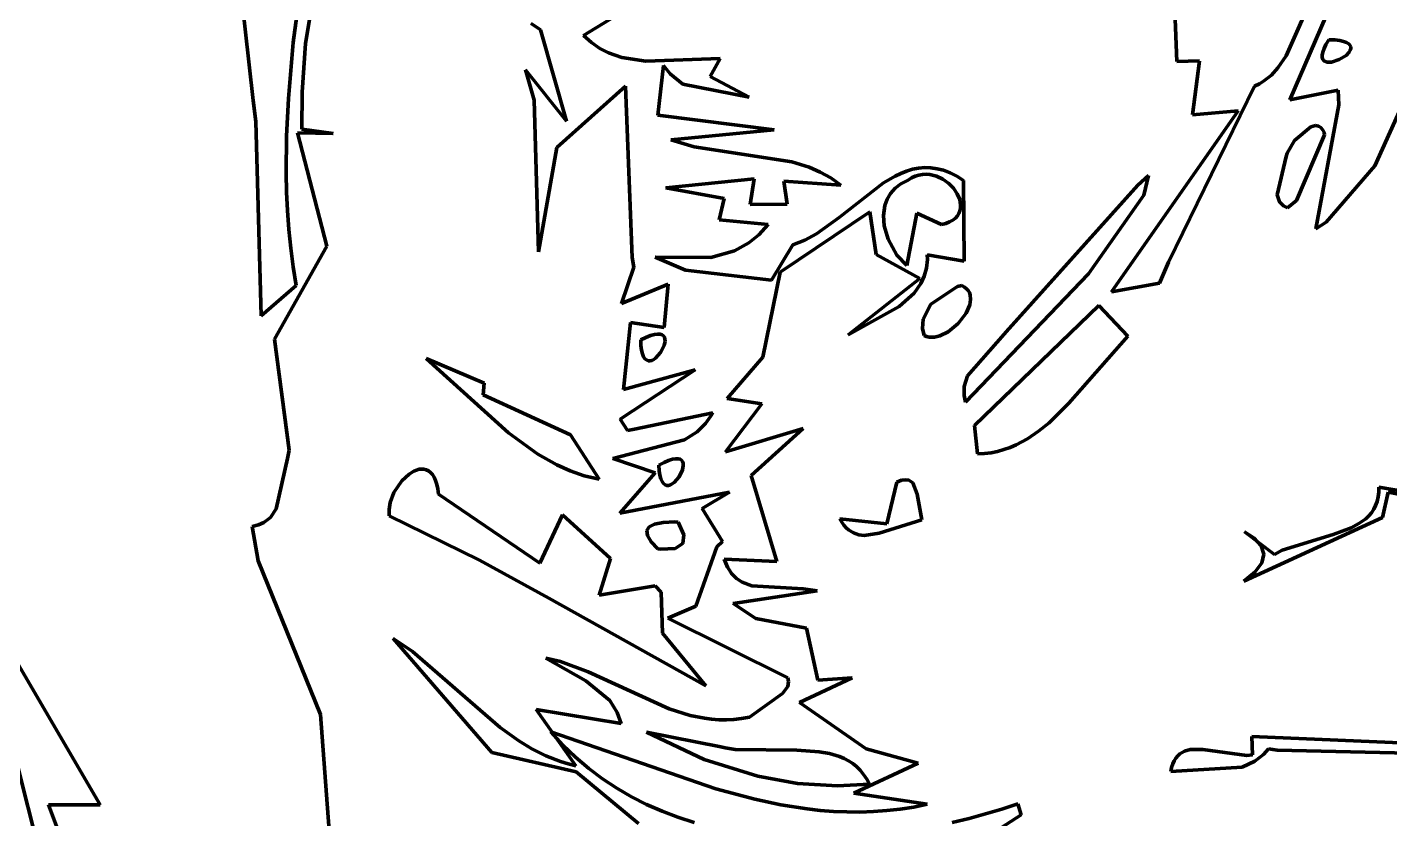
# Model space of a CAD drawing. Header units: millimetres. Extents: x 0 to 11, y 0 to 14.1.
# Drawn here: x 0.592 to 1.66, y 6.857 to 7.477 of the extents above; entities that cross this region are included whole.
import ezdxf

# ---------------------------------------------------------------- set-up
doc = ezdxf.new("R2010")
doc.units = ezdxf.units.MM
doc.layers.add('color#010101ff', color=7, linetype='CONTINUOUS', lineweight=100)
doc.layers.add('color#fefefeff', color=7, linetype='CONTINUOUS', lineweight=100)

msp = doc.modelspace()

# ---------------------------------------------------------------- linework, layer by layer
at = {"layer": 'color#010101ff'}
for p, q in [((0.8099, 7.4644), (0.8447, 7.6721)), ((0.8254, 7.6548), (0.8004, 7.4651)), ((0.7689, 7.4198), (0.7486, 7.604)), ((1.6271, 7.5248), (1.582, 7.4202)), ((1.4905, 7.5207), (1.4933, 7.4503)), ((1.5791, 7.4547), (1.6018, 7.5061)), ((1.0281, 7.4707), (1.0636, 7.4924)), ((0.9869, 7.4801), (0.9943, 7.4752)), ((1.6486, 7.3686), (1.6989, 7.4804)), ((0.9943, 7.4752), (1.0147, 7.4035)), ((1.0342, 7.4651), (1.0281, 7.4707)), ((0.8004, 7.4651), (0.7966, 7.4212)), ((0.8073, 7.4262), (0.8099, 7.4644)), ((1.0407, 7.4606), (1.0342, 7.4651)), ((1.0475, 7.4571), (1.0407, 7.4606)), ((1.6077, 7.4576), (1.6087, 7.4604)), ((1.6087, 7.4604), (1.6102, 7.4636)), ((1.6102, 7.4636), (1.6125, 7.4674)), ((1.6125, 7.4674), (1.6171, 7.4672)), ((1.6171, 7.4672), (1.621, 7.4667)), ((1.621, 7.4667), (1.624, 7.466)), ((1.624, 7.466), (1.6264, 7.4651)), ((1.6285, 7.4577), (1.626, 7.4551)), ((1.6264, 7.4651), (1.6281, 7.4641)), ((1.6281, 7.4641), (1.6292, 7.4629)), ((1.6293, 7.4591), (1.6285, 7.4577)), ((1.6292, 7.4629), (1.6297, 7.4617)), ((1.6297, 7.4604), (1.6293, 7.4591)), ((1.6297, 7.4617), (1.6297, 7.4604)), ((1.0581, 7.4534), (1.0475, 7.4571)), ((1.0768, 7.4506), (1.0581, 7.4534)), ((1.1351, 7.4528), (1.0768, 7.4506)), ((1.0862, 7.4082), (1.0908, 7.4472)), ((1.0908, 7.4472), (1.096, 7.4406)), ((1.1274, 7.4386), (1.1351, 7.4528)), ((1.4933, 7.4503), (1.511, 7.4509)), ((1.511, 7.4509), (1.5057, 7.4084)), ((1.5726, 7.4453), (1.5791, 7.4547)), ((1.6072, 7.4553), (1.6077, 7.4576)), ((1.6073, 7.4534), (1.6072, 7.4553)), ((1.6078, 7.452), (1.6073, 7.4534)), ((1.6086, 7.4509), (1.6078, 7.452)), ((1.6098, 7.4502), (1.6086, 7.4509)), ((1.6112, 7.4498), (1.6098, 7.4502)), ((1.6129, 7.4497), (1.6112, 7.4498)), ((1.6147, 7.4499), (1.6129, 7.4497)), ((1.6206, 7.4518), (1.6147, 7.4499)), ((1.626, 7.4551), (1.6206, 7.4518)), ((1.0147, 7.4035), (0.9826, 7.4439)), ((0.9826, 7.4439), (0.9894, 7.4199)), ((1.096, 7.4406), (1.106, 7.4326)), ((1.1579, 7.4223), (1.1274, 7.4386)), ((1.5613, 7.4349), (1.5674, 7.4397)), ((1.5674, 7.4397), (1.5726, 7.4453)), ((0.8072, 7.3974), (0.8073, 7.4262)), ((1.007, 7.3829), (1.0609, 7.4309)), ((1.0609, 7.4309), (1.0662, 7.2966)), ((1.106, 7.4326), (1.1579, 7.4223)), ((1.4868, 7.2929), (1.5543, 7.4309)), ((1.5543, 7.4309), (1.558, 7.4328)), ((1.558, 7.4328), (1.5613, 7.4349)), ((1.582, 7.4202), (1.6199, 7.4279)), ((1.6199, 7.4279), (1.6204, 7.4163)), ((0.771, 7.4032), (0.7689, 7.4198)), ((0.7966, 7.4212), (0.7952, 7.3919)), ((0.9894, 7.4199), (0.9928, 7.3012)), ((1.6204, 7.4163), (1.6024, 7.3191)), ((1.1776, 7.3967), (1.0862, 7.4082)), ((1.5413, 7.4117), (1.4421, 7.2698)), ((1.5057, 7.4084), (1.5413, 7.4117)), ((0.7752, 7.2509), (0.771, 7.4032)), ((0.8268, 7.3055), (0.8037, 7.3945)), ((0.8037, 7.3945), (0.8318, 7.3939)), ((0.8318, 7.3939), (0.8072, 7.3974)), ((1.0966, 7.3888), (1.1776, 7.3967)), ((1.5983, 7.3992), (1.5856, 7.3884)), ((1.6021, 7.4001), (1.5983, 7.3992)), ((1.6043, 7.3997), (1.6021, 7.4001)), ((1.6063, 7.3985), (1.6043, 7.3997)), ((1.608, 7.3962), (1.6063, 7.3985)), ((1.6087, 7.3946), (1.608, 7.3962)), ((1.6092, 7.3928), (1.6087, 7.3946)), ((0.7952, 7.3919), (0.7949, 7.3627)), ((0.9928, 7.3012), (1.007, 7.3829)), ((1.1149, 7.3835), (1.0966, 7.3888)), ((1.1915, 7.3716), (1.1149, 7.3835)), ((1.5856, 7.3884), (1.5797, 7.3785)), ((1.5871, 7.3414), (1.6092, 7.3928)), ((1.579, 7.3759), (1.572, 7.3459)), ((1.5797, 7.3785), (1.579, 7.3759)), ((0.7949, 7.3627), (0.7952, 7.348)), ((1.205, 7.3674), (1.1915, 7.3716)), ((1.2136, 7.3636), (1.205, 7.3674)), ((1.2219, 7.359), (1.2136, 7.3636)), ((1.2768, 7.3626), (1.2723, 7.3605)), ((1.2814, 7.3644), (1.2768, 7.3626)), ((1.2861, 7.3658), (1.2814, 7.3644)), ((1.2908, 7.3667), (1.2861, 7.3658)), ((1.2956, 7.3671), (1.2908, 7.3667)), ((1.291, 7.3612), (1.2939, 7.3617)), ((1.2939, 7.3617), (1.2967, 7.3619)), ((1.3004, 7.367), (1.2956, 7.3671)), ((1.2967, 7.3619), (1.2995, 7.3617)), ((1.2995, 7.3617), (1.3049, 7.3604)), ((1.3054, 7.3663), (1.3004, 7.367)), ((1.3104, 7.365), (1.3054, 7.3663)), ((1.3155, 7.363), (1.3104, 7.365)), ((1.3208, 7.3604), (1.3155, 7.363)), ((1.6105, 7.3243), (1.6486, 7.3686)), ((1.0926, 7.3514), (1.1619, 7.3583)), ((1.1384, 7.3428), (1.0926, 7.3514)), ((1.1619, 7.3583), (1.1587, 7.3383)), ((1.1878, 7.3384), (1.1852, 7.3566)), ((1.1852, 7.3566), (1.2297, 7.3533)), ((1.2297, 7.3533), (1.2219, 7.359)), ((1.2633, 7.3553), (1.2284, 7.3281)), ((1.2723, 7.3605), (1.2633, 7.3553)), ((1.2688, 7.3468), (1.2724, 7.3509)), ((1.2724, 7.3509), (1.2769, 7.3544)), ((1.2769, 7.3544), (1.2825, 7.3573)), ((1.2825, 7.3573), (1.2853, 7.359)), ((1.2853, 7.359), (1.2882, 7.3603)), ((1.2882, 7.3603), (1.291, 7.3612)), ((1.3049, 7.3604), (1.3099, 7.358)), ((1.3099, 7.358), (1.3144, 7.3548)), ((1.3144, 7.3548), (1.3181, 7.3509)), ((1.3181, 7.3509), (1.3211, 7.3466)), ((1.3261, 7.357), (1.3208, 7.3604)), ((1.3265, 7.2937), (1.3261, 7.357)), ((1.4626, 7.3534), (1.3594, 7.2383)), ((1.4712, 7.361), (1.4626, 7.3534)), ((1.4673, 7.3455), (1.4712, 7.361)), ((0.7952, 7.348), (0.7959, 7.3334)), ((1.1345, 7.3262), (1.1384, 7.3428)), ((1.2644, 7.3375), (1.2661, 7.3423)), ((1.2661, 7.3423), (1.2688, 7.3468)), ((1.3211, 7.3466), (1.323, 7.3421)), ((1.323, 7.3421), (1.3237, 7.3376)), ((1.4239, 7.2838), (1.4673, 7.3455)), ((1.572, 7.3459), (1.5739, 7.3404)), ((1.5739, 7.3404), (1.577, 7.3372)), ((1.5801, 7.3357), (1.5871, 7.3414)), ((0.7959, 7.3334), (0.7969, 7.3187)), ((1.1587, 7.3383), (1.1878, 7.3384)), ((1.1823, 7.2851), (1.2526, 7.3324)), ((1.2526, 7.3324), (1.2576, 7.299)), ((1.2632, 7.3297), (1.2644, 7.3375)), ((1.2637, 7.3216), (1.2632, 7.3297)), ((1.2895, 7.3313), (1.2816, 7.2905)), ((1.3088, 7.3224), (1.2895, 7.3313)), ((1.3224, 7.3312), (1.3212, 7.3293)), ((1.3232, 7.3332), (1.3224, 7.3312)), ((1.3236, 7.3354), (1.3232, 7.3332)), ((1.3237, 7.3376), (1.3236, 7.3354)), ((1.577, 7.3372), (1.5801, 7.3357)), ((1.1729, 7.3225), (1.1345, 7.3262)), ((1.1656, 7.3145), (1.1729, 7.3225)), ((1.2284, 7.3281), (1.2107, 7.3153)), ((1.2668, 7.3109), (1.2637, 7.3216)), ((1.3122, 7.3233), (1.3088, 7.3224)), ((1.3151, 7.3245), (1.3122, 7.3233)), ((1.3176, 7.3259), (1.3151, 7.3245)), ((1.3196, 7.3275), (1.3176, 7.3259)), ((1.3212, 7.3293), (1.3196, 7.3275)), ((1.6024, 7.3191), (1.6105, 7.3243)), ((0.7969, 7.3187), (0.7984, 7.304)), ((1.1463, 7.3019), (1.1577, 7.3082)), ((1.1577, 7.3082), (1.1656, 7.3145)), ((1.197, 7.3083), (1.1923, 7.3066)), ((1.2016, 7.3103), (1.197, 7.3083)), ((1.2107, 7.3153), (1.2016, 7.3103)), ((1.2738, 7.2986), (1.2668, 7.3109)), ((0.7857, 7.2325), (0.8268, 7.3055)), ((0.7984, 7.304), (0.8003, 7.2893)), ((1.1278, 7.2967), (1.1463, 7.3019)), ((1.1923, 7.3066), (1.1755, 7.2788)), ((1.2576, 7.299), (1.2918, 7.2801)), ((1.2816, 7.2905), (1.2738, 7.2986)), ((1.2977, 7.2951), (1.2976, 7.2988)), ((1.2976, 7.2988), (1.3265, 7.2937)), ((0.8003, 7.2893), (0.8026, 7.2746)), ((1.0674, 7.289), (1.0577, 7.2605)), ((1.0662, 7.2966), (1.0674, 7.289)), ((1.108, 7.2867), (1.0843, 7.2968)), ((1.0843, 7.2968), (1.1278, 7.2967)), ((1.2951, 7.2821), (1.2969, 7.2883)), ((1.2969, 7.2883), (1.2977, 7.2951)), ((1.4798, 7.2766), (1.4868, 7.2929)), ((1.1755, 7.2788), (1.108, 7.2867)), ((1.1687, 7.2185), (1.1823, 7.2851)), ((1.2918, 7.2801), (1.2356, 7.2359)), ((1.2872, 7.2688), (1.2925, 7.2764)), ((1.2925, 7.2764), (1.2951, 7.2821)), ((1.3277, 7.1833), (1.4239, 7.2838)), ((1.4421, 7.2698), (1.4798, 7.2766)), ((0.8026, 7.2746), (0.7752, 7.2509)), ((1.0577, 7.2605), (1.0944, 7.2758)), ((1.0944, 7.2758), (1.0912, 7.2418)), ((1.2755, 7.2582), (1.2872, 7.2688)), ((1.3214, 7.2738), (1.3005, 7.26)), ((1.3248, 7.2746), (1.3214, 7.2738)), ((1.3268, 7.2735), (1.3248, 7.2746)), ((1.3284, 7.2722), (1.3268, 7.2735)), ((1.3297, 7.2708), (1.3284, 7.2722)), ((1.3307, 7.2691), (1.3297, 7.2708)), ((1.3313, 7.2674), (1.3307, 7.2691)), ((1.3316, 7.2636), (1.3313, 7.2674)), ((1.2356, 7.2359), (1.2755, 7.2582)), ((1.3005, 7.26), (1.2943, 7.2484)), ((1.3281, 7.2531), (1.3309, 7.2595)), ((1.3309, 7.2595), (1.3316, 7.2636)), ((1.4321, 7.2591), (1.3345, 7.1649)), ((1.4548, 7.235), (1.4321, 7.2591)), ((1.0648, 7.2456), (1.0593, 7.1931)), ((1.0912, 7.2418), (1.0648, 7.2456)), ((1.2943, 7.2484), (1.2938, 7.2411)), ((1.314, 7.2385), (1.3219, 7.245)), ((1.3219, 7.245), (1.3281, 7.2531)), ((1.0729, 7.232), (1.077, 7.234)), ((1.077, 7.234), (1.0806, 7.2354)), ((1.0806, 7.2354), (1.0836, 7.2363)), ((1.0836, 7.2363), (1.0861, 7.2366)), ((1.0861, 7.2366), (1.0881, 7.2365)), ((1.0881, 7.2365), (1.0897, 7.236)), ((1.0897, 7.236), (1.0908, 7.2352)), ((1.0908, 7.2352), (1.0916, 7.2341)), ((1.0916, 7.2341), (1.0919, 7.2327)), ((1.2938, 7.2411), (1.2952, 7.2355)), ((1.2952, 7.2355), (1.2971, 7.2348)), ((1.2971, 7.2348), (1.299, 7.2343)), ((1.299, 7.2343), (1.3032, 7.2342)), ((1.3032, 7.2342), (1.3075, 7.2353)), ((1.3075, 7.2353), (1.314, 7.2385)), ((1.358, 7.2366), (1.3291, 7.204)), ((1.3594, 7.2383), (1.358, 7.2366)), ((1.4086, 7.1824), (1.4548, 7.235)), ((0.7971, 7.1455), (0.7857, 7.2325)), ((1.0731, 7.2276), (1.0729, 7.232)), ((1.0735, 7.224), (1.0731, 7.2276)), ((1.0742, 7.2211), (1.0735, 7.224)), ((1.0913, 7.2276), (1.0885, 7.2222)), ((1.092, 7.2311), (1.0913, 7.2276)), ((1.0919, 7.2327), (1.092, 7.2311)), ((0.9047, 7.2176), (0.9691, 7.1593)), ((0.95, 7.1982), (0.9047, 7.2176)), ((1.0751, 7.2189), (1.0742, 7.2211)), ((1.0762, 7.2173), (1.0751, 7.2189)), ((1.0774, 7.2163), (1.0762, 7.2173)), ((1.0787, 7.2157), (1.0774, 7.2163)), ((1.0801, 7.2157), (1.0787, 7.2157)), ((1.0816, 7.216), (1.0801, 7.2157)), ((1.0831, 7.2167), (1.0816, 7.216)), ((1.0845, 7.2178), (1.0831, 7.2167)), ((1.0885, 7.2222), (1.0845, 7.2178)), ((1.1408, 7.1861), (1.1687, 7.2185)), ((1.1156, 7.2085), (1.0568, 7.17)), ((1.0593, 7.1931), (1.1156, 7.2085)), ((1.3291, 7.204), (1.3266, 7.1955)), ((0.9494, 7.189), (0.95, 7.1982)), ((1.3266, 7.1955), (1.3266, 7.1884)), ((1.0177, 7.1577), (0.9494, 7.189)), ((1.1394, 7.1443), (1.1679, 7.182)), ((1.1679, 7.182), (1.1408, 7.1861)), ((1.3266, 7.1884), (1.3277, 7.1833)), ((1.3931, 7.1671), (1.4086, 7.1824)), ((1.0568, 7.17), (1.0624, 7.161)), ((1.0681, 7.1622), (1.1295, 7.1748)), ((1.1277, 7.1719), (1.1238, 7.1666)), ((1.1295, 7.1748), (1.1277, 7.1719)), ((0.9691, 7.1593), (0.9922, 7.1424)), ((1.0624, 7.161), (1.0681, 7.1622)), ((1.1172, 7.1601), (1.1072, 7.1537)), ((1.1238, 7.1666), (1.1172, 7.1601)), ((1.2003, 7.1625), (1.1394, 7.1443)), ((1.1594, 7.1258), (1.2003, 7.1625)), ((1.3345, 7.1649), (1.337, 7.1428)), ((1.3763, 7.1545), (1.3849, 7.1604)), ((1.3849, 7.1604), (1.3931, 7.1671)), ((1.0402, 7.1229), (1.0177, 7.1577)), ((1.1072, 7.1537), (1.0511, 7.1392)), ((1.3625, 7.1477), (1.3672, 7.1497)), ((1.3672, 7.1497), (1.3763, 7.1545)), ((0.7871, 7.0997), (0.796, 7.139)), ((0.796, 7.139), (0.7971, 7.1455)), ((0.9922, 7.1424), (1.0071, 7.134)), ((1.0511, 7.1392), (1.0841, 7.1278)), ((1.0912, 7.136), (1.0947, 7.1375)), ((1.0947, 7.1375), (1.0977, 7.1385)), ((1.0977, 7.1385), (1.1001, 7.1389)), ((1.1001, 7.1389), (1.1022, 7.1389)), ((1.1022, 7.1389), (1.1037, 7.1385)), ((1.1037, 7.1385), (1.1049, 7.1377)), ((1.1049, 7.1377), (1.1057, 7.1366)), ((1.337, 7.1428), (1.3424, 7.143)), ((1.3424, 7.143), (1.3476, 7.1436)), ((1.3476, 7.1436), (1.3527, 7.1446)), ((1.3527, 7.1446), (1.3577, 7.146)), ((1.3577, 7.146), (1.3625, 7.1477)), ((0.8912, 7.1268), (0.8855, 7.1215)), ((0.8951, 7.1292), (0.8912, 7.1268)), ((0.8991, 7.1306), (0.8951, 7.1292)), ((0.901, 7.1308), (0.8991, 7.1306)), ((0.9029, 7.1307), (0.901, 7.1308)), ((0.9047, 7.1302), (0.9029, 7.1307)), ((0.9064, 7.1294), (0.9047, 7.1302)), ((0.908, 7.1281), (0.9064, 7.1294)), ((0.9095, 7.1265), (0.908, 7.1281)), ((0.9108, 7.1244), (0.9095, 7.1265)), ((1.0071, 7.134), (1.0176, 7.1294)), ((1.0176, 7.1294), (1.0286, 7.1256)), ((1.0841, 7.1278), (1.0564, 7.0963)), ((1.0871, 7.1339), (1.0912, 7.136)), ((1.0874, 7.1295), (1.0871, 7.1339)), ((1.0879, 7.126), (1.0874, 7.1295)), ((1.1056, 7.1302), (1.103, 7.1247)), ((1.1062, 7.1337), (1.1056, 7.1302)), ((1.1057, 7.1366), (1.1061, 7.1353)), ((1.1061, 7.1353), (1.1062, 7.1337)), ((0.8855, 7.1215), (0.8794, 7.1123)), ((0.912, 7.1219), (0.9108, 7.1244)), ((0.913, 7.1188), (0.912, 7.1219)), ((0.9138, 7.1153), (0.913, 7.1188)), ((1.0286, 7.1256), (1.0402, 7.1229)), ((1.0887, 7.1231), (1.0879, 7.126)), ((1.0897, 7.121), (1.0887, 7.1231)), ((1.0908, 7.1194), (1.0897, 7.121)), ((1.092, 7.1184), (1.0908, 7.1194)), ((1.0934, 7.1179), (1.092, 7.1184)), ((1.0948, 7.1179), (1.0934, 7.1179)), ((1.0962, 7.1183), (1.0948, 7.1179)), ((1.0991, 7.1202), (1.0962, 7.1183)), ((1.103, 7.1247), (1.0991, 7.1202)), ((1.1796, 7.0583), (1.1594, 7.1258)), ((1.2736, 7.1206), (1.2658, 7.0878)), ((1.2775, 7.122), (1.2736, 7.1206)), ((1.2807, 7.1224), (1.2775, 7.122)), ((1.2832, 7.122), (1.2807, 7.1224)), ((1.2862, 7.12), (1.2832, 7.122)), ((1.2897, 7.1111), (1.2862, 7.12)), ((1.6762, 7.1123), (1.6516, 7.1167)), ((1.6516, 7.1167), (1.6516, 7.1126)), ((0.8794, 7.1123), (0.8764, 7.1045)), ((0.9143, 7.1112), (0.9138, 7.1153)), ((0.9937, 7.057), (0.9143, 7.1112)), ((1.0564, 7.0963), (1.1425, 7.1128)), ((1.1425, 7.1128), (1.121, 7.1)), ((1.2934, 7.0909), (1.2897, 7.1111)), ((1.6503, 7.1054), (1.6491, 7.1022)), ((1.6511, 7.1089), (1.6503, 7.1054)), ((1.6516, 7.1126), (1.6511, 7.1089)), ((1.6546, 7.0929), (1.6589, 7.1128)), ((1.6589, 7.1128), (1.6851, 7.1078)), ((0.7825, 7.0927), (0.7871, 7.0997)), ((0.8764, 7.1045), (0.8755, 7.0992)), ((0.8755, 7.0992), (0.8755, 7.094)), ((1.0115, 7.0949), (0.9937, 7.057)), ((1.0492, 7.0608), (1.0115, 7.0949)), ((1.121, 7.1), (1.137, 7.0741)), ((1.6459, 7.0966), (1.6438, 7.0942)), ((1.6477, 7.0993), (1.6459, 7.0966)), ((1.6491, 7.1022), (1.6477, 7.0993)), ((0.7681, 7.0858), (0.7731, 7.087)), ((0.773, 7.0589), (0.7681, 7.0858)), ((0.7731, 7.087), (0.7774, 7.0888)), ((0.7774, 7.0888), (0.7825, 7.0927)), ((0.8755, 7.094), (0.9465, 7.0593)), ((1.0795, 7.0855), (1.0777, 7.0825)), ((1.0838, 7.0876), (1.0795, 7.0855)), ((1.0905, 7.0889), (1.0838, 7.0876)), ((1.0996, 7.0893), (1.0905, 7.0889)), ((1.1022, 7.0892), (1.0996, 7.0893)), ((1.1067, 7.0793), (1.1022, 7.0892)), ((1.2658, 7.0878), (1.229, 7.0919)), ((1.229, 7.0919), (1.2306, 7.0892)), ((1.2306, 7.0892), (1.2322, 7.0868)), ((1.2322, 7.0868), (1.234, 7.0848)), ((1.234, 7.0848), (1.2358, 7.0831)), ((1.2599, 7.0806), (1.2934, 7.0909)), ((1.5459, 7.0429), (1.6546, 7.0929)), ((1.63, 7.0848), (1.616, 7.0796)), ((1.6361, 7.088), (1.63, 7.0848)), ((1.6415, 7.0919), (1.6361, 7.088)), ((1.6438, 7.0942), (1.6415, 7.0919)), ((1.0777, 7.0825), (1.0782, 7.0786)), ((1.0782, 7.0786), (1.0811, 7.0738)), ((1.0811, 7.0738), (1.0864, 7.0682)), ((1.106, 7.0724), (1.1067, 7.0793)), ((1.137, 7.0741), (1.1327, 7.0698)), ((1.2358, 7.0831), (1.2397, 7.0807)), ((1.2397, 7.0807), (1.2438, 7.0793)), ((1.2438, 7.0793), (1.2482, 7.0788)), ((1.2482, 7.0788), (1.2599, 7.0806)), ((1.57, 7.0638), (1.5463, 7.0816)), ((1.5463, 7.0816), (1.5536, 7.0768)), ((1.5536, 7.0768), (1.5594, 7.0705)), ((1.616, 7.0796), (1.576, 7.0671)), ((1.0864, 7.0682), (1.0885, 7.068)), ((1.0885, 7.068), (1.0999, 7.0686)), ((1.0999, 7.0686), (1.106, 7.0724)), ((1.1327, 7.0698), (1.116, 7.0234)), ((1.5594, 7.0705), (1.5615, 7.064)), ((1.5615, 7.064), (1.56, 7.0572)), ((1.576, 7.0671), (1.57, 7.0638)), ((0.8217, 6.9384), (0.773, 7.0589)), ((0.9465, 7.0593), (1.0008, 7.0295)), ((1.0403, 7.032), (1.0492, 7.0608)), ((1.1396, 7.057), (1.1383, 7.0602)), ((1.1383, 7.0602), (1.1796, 7.0583)), ((1.141, 7.054), (1.1396, 7.057)), ((1.1425, 7.0514), (1.141, 7.054)), ((1.56, 7.0572), (1.5548, 7.0502)), ((1.1442, 7.049), (1.1425, 7.0514)), ((1.1481, 7.0451), (1.1442, 7.049)), ((1.1525, 7.0422), (1.1481, 7.0451)), ((1.16, 7.0393), (1.1525, 7.0422)), ((1.5548, 7.0502), (1.5459, 7.0429)), ((1.0841, 7.0392), (1.0403, 7.032)), ((1.089, 7.0342), (1.0841, 7.0392)), ((1.0899, 7.0021), (1.089, 7.0342)), ((1.1454, 7.0255), (1.2113, 7.0353)), ((1.2004, 7.037), (1.16, 7.0393)), ((1.2113, 7.0353), (1.2004, 7.037)), ((1.0008, 7.0295), (1.1239, 6.9608)), ((1.116, 7.0234), (1.0941, 7.0139)), ((1.1632, 7.0136), (1.1454, 7.0255)), ((0.6113, 6.7909), (0.556, 7.0097)), ((0.5656, 7.0099), (0.649, 6.8675)), ((1.0941, 7.0139), (1.1882, 6.967)), ((1.203, 7.006), (1.1632, 7.0136)), ((1.1239, 6.9608), (1.0899, 7.0021)), ((1.2119, 6.9653), (1.203, 7.006)), ((0.8939, 6.9878), (0.8788, 6.9979)), ((0.8788, 6.9979), (0.9562, 6.9085)), ((0.9627, 6.9281), (0.8939, 6.9878)), ((1.0099, 6.9798), (0.9986, 6.9826)), ((0.9986, 6.9826), (1.0298, 6.9647)), ((1.0318, 6.9718), (1.0099, 6.9798)), ((1.0953, 6.9427), (1.0318, 6.9718)), ((1.1882, 6.967), (1.1889, 6.9642)), ((1.1974, 6.9478), (1.2387, 6.967)), ((1.2387, 6.967), (1.2119, 6.9653)), ((1.0298, 6.9647), (1.0486, 6.9493)), ((1.1883, 6.9604), (1.1841, 6.9548)), ((1.1889, 6.9642), (1.1883, 6.9604)), ((1.0486, 6.9493), (1.0545, 6.9399)), ((1.1841, 6.9548), (1.1582, 6.9363)), ((1.2498, 6.9115), (1.1974, 6.9478)), ((0.8545, 6.5012), (0.8217, 6.9384)), ((1.0575, 6.9313), (0.9908, 6.9422)), ((0.9908, 6.9422), (1.022, 6.8982)), ((1.0545, 6.9399), (1.0575, 6.9313)), ((1.1116, 6.9376), (1.0953, 6.9427)), ((1.1228, 6.9354), (1.1116, 6.9376)), ((1.1285, 6.9347), (1.1228, 6.9354)), ((1.1342, 6.9343), (1.1285, 6.9347)), ((1.1401, 6.9342), (1.1342, 6.9343)), ((1.146, 6.9345), (1.1401, 6.9342)), ((1.152, 6.9352), (1.146, 6.9345)), ((1.1582, 6.9363), (1.152, 6.9352)), ((0.9773, 6.9176), (0.9627, 6.9281)), ((1.0119, 6.9144), (1.0024, 6.9248)), ((1.0024, 6.9248), (1.1318, 6.8801)), ((1.0774, 6.9246), (1.1356, 6.913)), ((1.1226, 6.9031), (1.0774, 6.9246)), ((0.9876, 6.9114), (0.9773, 6.9176)), ((1.0218, 6.9048), (1.0119, 6.9144)), ((1.1356, 6.913), (1.139, 6.9123)), ((1.7117, 6.9143), (1.552, 6.9212)), ((1.552, 6.9212), (1.5526, 6.9068)), ((0.9562, 6.9085), (1.0222, 6.8934)), ((0.9984, 6.906), (0.9876, 6.9114)), ((1.0099, 6.9016), (0.9984, 6.906)), ((1.0322, 6.896), (1.0218, 6.9048)), ((1.1647, 6.8899), (1.1226, 6.9031)), ((1.139, 6.9123), (1.1469, 6.9109)), ((1.1469, 6.9109), (1.1954, 6.9103)), ((1.1954, 6.9103), (1.2128, 6.9092)), ((1.2128, 6.9092), (1.221, 6.9078)), ((1.221, 6.9078), (1.2287, 6.9055)), ((1.2287, 6.9055), (1.2324, 6.9039)), ((1.2324, 6.9039), (1.2358, 6.9021)), ((1.2358, 6.9021), (1.2391, 6.8999)), ((1.2905, 6.9001), (1.2498, 6.9115)), ((1.4912, 6.9021), (1.4901, 6.8997)), ((1.4925, 6.9042), (1.4912, 6.9021)), ((1.494, 6.906), (1.4925, 6.9042)), ((1.4957, 6.9075), (1.494, 6.906)), ((1.4994, 6.9096), (1.4957, 6.9075)), ((1.5038, 6.9108), (1.4994, 6.9096)), ((1.5136, 6.911), (1.5038, 6.9108)), ((1.5481, 6.9063), (1.5136, 6.911)), ((1.5526, 6.9068), (1.5481, 6.9063)), ((1.5545, 6.9017), (1.5612, 6.907)), ((1.5612, 6.907), (1.5652, 6.9115)), ((1.5652, 6.9115), (1.572, 6.9105)), ((1.572, 6.9105), (1.7632, 6.9062)), ((1.0159, 6.8997), (1.0099, 6.9016)), ((1.022, 6.8982), (1.0159, 6.8997)), ((1.0222, 6.8934), (1.0712, 6.8528)), ((1.043, 6.8879), (1.0322, 6.896)), ((1.2391, 6.8999), (1.2422, 6.8975)), ((1.24, 6.8766), (1.2905, 6.9001)), ((1.2422, 6.8975), (1.2451, 6.8946)), ((1.2451, 6.8946), (1.2477, 6.8914)), ((1.2477, 6.8914), (1.2501, 6.8878)), ((1.4885, 6.8937), (1.5446, 6.8971)), ((1.4892, 6.8969), (1.4885, 6.8937)), ((1.4901, 6.8997), (1.4892, 6.8969)), ((1.5446, 6.8971), (1.5545, 6.9017)), ((1.0541, 6.8805), (1.043, 6.8879)), ((1.1957, 6.8843), (1.1647, 6.8899)), ((1.2271, 6.8824), (1.1957, 6.8843)), ((1.2523, 6.8838), (1.2271, 6.8824)), ((1.2501, 6.8878), (1.2523, 6.8838)), ((1.0657, 6.8739), (1.0541, 6.8805)), ((1.0775, 6.8678), (1.0657, 6.8739)), ((1.1318, 6.8801), (1.1623, 6.872)), ((1.1623, 6.872), (1.1827, 6.8676)), ((1.2976, 6.868), (1.24, 6.8766)), ((0.649, 6.8675), (0.6084, 6.8676)), ((0.6084, 6.8676), (0.635, 6.7977)), ((1.0896, 6.8625), (1.0775, 6.8678)), ((1.1021, 6.8578), (1.0896, 6.8625)), ((1.1827, 6.8676), (1.2033, 6.8644)), ((1.2033, 6.8644), (1.2136, 6.8632)), ((1.2136, 6.8632), (1.224, 6.8624)), ((1.224, 6.8624), (1.2344, 6.862)), ((1.2344, 6.862), (1.2448, 6.8619)), ((1.2448, 6.8619), (1.2553, 6.8622)), ((1.2553, 6.8622), (1.2658, 6.863)), ((1.2658, 6.863), (1.2764, 6.8641)), ((1.2764, 6.8641), (1.287, 6.8658)), ((1.287, 6.8658), (1.2976, 6.868)), ((1.3433, 6.8604), (1.3304, 6.8569)), ((1.336, 6.837), (1.3711, 6.8596)), ((1.356, 6.8642), (1.3433, 6.8604)), ((1.3685, 6.8683), (1.356, 6.8642)), ((1.3711, 6.8596), (1.3685, 6.8683)), ((1.1147, 6.8537), (1.1021, 6.8578)), ((1.3304, 6.8569), (1.3172, 6.8537))]:
    msp.add_line(p, q, dxfattribs=at)
at = {"layer": 'color#fefefeff'}
for p, q in [((0.8447, 7.6721), (0.8099, 7.4644)), ((0.8004, 7.4651), (0.8254, 7.6548)), ((0.7486, 7.604), (0.7689, 7.4198)), ((1.582, 7.4202), (1.6271, 7.5248)), ((1.4933, 7.4503), (1.4905, 7.5207)), ((1.6018, 7.5061), (1.5791, 7.4547)), ((1.0636, 7.4924), (1.0281, 7.4707)), ((0.9943, 7.4752), (0.9869, 7.4801)), ((1.6989, 7.4804), (1.6486, 7.3686)), ((1.0147, 7.4035), (0.9943, 7.4752)), ((1.0281, 7.4707), (1.0342, 7.4651)), ((0.7966, 7.4212), (0.8004, 7.4651)), ((0.8099, 7.4644), (0.8073, 7.4262)), ((1.0342, 7.4651), (1.0407, 7.4606)), ((1.0407, 7.4606), (1.0475, 7.4571)), ((1.6087, 7.4604), (1.6077, 7.4576)), ((1.6102, 7.4636), (1.6087, 7.4604)), ((1.6125, 7.4674), (1.6102, 7.4636)), ((1.6171, 7.4672), (1.6125, 7.4674)), ((1.621, 7.4667), (1.6171, 7.4672)), ((1.624, 7.466), (1.621, 7.4667)), ((1.6264, 7.4651), (1.624, 7.466)), ((1.626, 7.4551), (1.6285, 7.4577)), ((1.6281, 7.4641), (1.6264, 7.4651)), ((1.6292, 7.4629), (1.6281, 7.4641)), ((1.6285, 7.4577), (1.6293, 7.4591)), ((1.6297, 7.4617), (1.6292, 7.4629)), ((1.6293, 7.4591), (1.6297, 7.4604)), ((1.6297, 7.4604), (1.6297, 7.4617)), ((1.0475, 7.4571), (1.0581, 7.4534)), ((1.0581, 7.4534), (1.0768, 7.4506)), ((1.0768, 7.4506), (1.1351, 7.4528)), ((1.0908, 7.4472), (1.0862, 7.4082)), ((1.096, 7.4406), (1.0908, 7.4472)), ((1.1351, 7.4528), (1.1274, 7.4386)), ((1.511, 7.4509), (1.4933, 7.4503)), ((1.5057, 7.4084), (1.511, 7.4509)), ((1.5791, 7.4547), (1.5726, 7.4453)), ((1.6077, 7.4576), (1.6072, 7.4553)), ((1.6072, 7.4553), (1.6073, 7.4534)), ((1.6073, 7.4534), (1.6078, 7.452)), ((1.6078, 7.452), (1.6086, 7.4509)), ((1.6086, 7.4509), (1.6098, 7.4502)), ((1.6098, 7.4502), (1.6112, 7.4498)), ((1.6112, 7.4498), (1.6129, 7.4497)), ((1.6129, 7.4497), (1.6147, 7.4499)), ((1.6147, 7.4499), (1.6206, 7.4518)), ((1.6206, 7.4518), (1.626, 7.4551)), ((0.9894, 7.4199), (0.9826, 7.4439)), ((0.9826, 7.4439), (1.0147, 7.4035)), ((1.106, 7.4326), (1.096, 7.4406)), ((1.1274, 7.4386), (1.1579, 7.4223)), ((1.5674, 7.4397), (1.5613, 7.4349)), ((1.5726, 7.4453), (1.5674, 7.4397)), ((0.8073, 7.4262), (0.8072, 7.3974)), ((1.0609, 7.4309), (1.007, 7.3829)), ((1.0662, 7.2966), (1.0609, 7.4309)), ((1.1579, 7.4223), (1.106, 7.4326)), ((1.5543, 7.4309), (1.4868, 7.2929)), ((1.558, 7.4328), (1.5543, 7.4309)), ((1.5613, 7.4349), (1.558, 7.4328)), ((1.6199, 7.4279), (1.582, 7.4202)), ((1.6204, 7.4163), (1.6199, 7.4279)), ((0.7689, 7.4198), (0.771, 7.4032)), ((0.7952, 7.3919), (0.7966, 7.4212)), ((0.9928, 7.3012), (0.9894, 7.4199)), ((1.6024, 7.3191), (1.6204, 7.4163)), ((1.0862, 7.4082), (1.1776, 7.3967)), ((1.4421, 7.2698), (1.5413, 7.4117)), ((1.5413, 7.4117), (1.5057, 7.4084)), ((0.771, 7.4032), (0.7752, 7.2509)), ((0.8318, 7.3939), (0.8037, 7.3945)), ((0.8037, 7.3945), (0.8268, 7.3055)), ((0.8072, 7.3974), (0.8318, 7.3939)), ((1.1776, 7.3967), (1.0966, 7.3888)), ((1.5856, 7.3884), (1.5983, 7.3992)), ((1.5983, 7.3992), (1.6021, 7.4001)), ((1.6021, 7.4001), (1.6043, 7.3997)), ((1.6043, 7.3997), (1.6063, 7.3985)), ((1.6063, 7.3985), (1.608, 7.3962)), ((1.608, 7.3962), (1.6087, 7.3946)), ((1.6087, 7.3946), (1.6092, 7.3928)), ((0.7949, 7.3627), (0.7952, 7.3919)), ((1.007, 7.3829), (0.9928, 7.3012)), ((1.0966, 7.3888), (1.1149, 7.3835)), ((1.1149, 7.3835), (1.1915, 7.3716)), ((1.5797, 7.3785), (1.5856, 7.3884)), ((1.6092, 7.3928), (1.5871, 7.3414)), ((1.572, 7.3459), (1.579, 7.3759)), ((1.579, 7.3759), (1.5797, 7.3785)), ((0.7952, 7.348), (0.7949, 7.3627)), ((1.1915, 7.3716), (1.205, 7.3674)), ((1.205, 7.3674), (1.2136, 7.3636)), ((1.2136, 7.3636), (1.2219, 7.359)), ((1.2723, 7.3605), (1.2768, 7.3626)), ((1.2768, 7.3626), (1.2814, 7.3644)), ((1.2814, 7.3644), (1.2861, 7.3658)), ((1.2861, 7.3658), (1.2908, 7.3667)), ((1.2908, 7.3667), (1.2956, 7.3671)), ((1.2939, 7.3617), (1.291, 7.3612)), ((1.2967, 7.3619), (1.2939, 7.3617)), ((1.2956, 7.3671), (1.3004, 7.367)), ((1.2995, 7.3617), (1.2967, 7.3619)), ((1.3049, 7.3604), (1.2995, 7.3617)), ((1.3004, 7.367), (1.3054, 7.3663)), ((1.3054, 7.3663), (1.3104, 7.365)), ((1.3104, 7.365), (1.3155, 7.363)), ((1.3155, 7.363), (1.3208, 7.3604)), ((1.6486, 7.3686), (1.6105, 7.3243)), ((1.1619, 7.3583), (1.0926, 7.3514)), ((1.0926, 7.3514), (1.1384, 7.3428)), ((1.1587, 7.3383), (1.1619, 7.3583)), ((1.2297, 7.3533), (1.1852, 7.3566)), ((1.1852, 7.3566), (1.1878, 7.3384)), ((1.2219, 7.359), (1.2297, 7.3533)), ((1.2284, 7.3281), (1.2633, 7.3553)), ((1.2633, 7.3553), (1.2723, 7.3605)), ((1.2724, 7.3509), (1.2688, 7.3468)), ((1.2769, 7.3544), (1.2724, 7.3509)), ((1.2825, 7.3573), (1.2769, 7.3544)), ((1.2853, 7.359), (1.2825, 7.3573)), ((1.2882, 7.3603), (1.2853, 7.359)), ((1.291, 7.3612), (1.2882, 7.3603)), ((1.3099, 7.358), (1.3049, 7.3604)), ((1.3144, 7.3548), (1.3099, 7.358)), ((1.3181, 7.3509), (1.3144, 7.3548)), ((1.3211, 7.3466), (1.3181, 7.3509)), ((1.3208, 7.3604), (1.3261, 7.357)), ((1.3261, 7.357), (1.3265, 7.2937)), ((1.3594, 7.2383), (1.4626, 7.3534)), ((1.4626, 7.3534), (1.4712, 7.361)), ((1.4712, 7.361), (1.4673, 7.3455)), ((0.7959, 7.3334), (0.7952, 7.348)), ((1.1384, 7.3428), (1.1345, 7.3262)), ((1.2661, 7.3423), (1.2644, 7.3375)), ((1.2688, 7.3468), (1.2661, 7.3423)), ((1.323, 7.3421), (1.3211, 7.3466)), ((1.3237, 7.3376), (1.323, 7.3421)), ((1.4673, 7.3455), (1.4239, 7.2838)), ((1.5739, 7.3404), (1.572, 7.3459)), ((1.577, 7.3372), (1.5739, 7.3404)), ((1.5871, 7.3414), (1.5801, 7.3357)), ((0.7969, 7.3187), (0.7959, 7.3334)), ((1.1878, 7.3384), (1.1587, 7.3383)), ((1.2526, 7.3324), (1.1823, 7.2851)), ((1.2576, 7.299), (1.2526, 7.3324)), ((1.2644, 7.3375), (1.2632, 7.3297)), ((1.2632, 7.3297), (1.2637, 7.3216)), ((1.2816, 7.2905), (1.2895, 7.3313)), ((1.2895, 7.3313), (1.3088, 7.3224)), ((1.3212, 7.3293), (1.3224, 7.3312)), ((1.3224, 7.3312), (1.3232, 7.3332)), ((1.3232, 7.3332), (1.3236, 7.3354)), ((1.3236, 7.3354), (1.3237, 7.3376)), ((1.5801, 7.3357), (1.577, 7.3372)), ((1.1345, 7.3262), (1.1729, 7.3225)), ((1.1729, 7.3225), (1.1656, 7.3145)), ((1.2107, 7.3153), (1.2284, 7.3281)), ((1.2637, 7.3216), (1.2668, 7.3109)), ((1.3088, 7.3224), (1.3122, 7.3233)), ((1.3122, 7.3233), (1.3151, 7.3245)), ((1.3151, 7.3245), (1.3176, 7.3259)), ((1.3176, 7.3259), (1.3196, 7.3275)), ((1.3196, 7.3275), (1.3212, 7.3293)), ((1.6105, 7.3243), (1.6024, 7.3191)), ((0.7984, 7.304), (0.7969, 7.3187)), ((1.1577, 7.3082), (1.1463, 7.3019)), ((1.1656, 7.3145), (1.1577, 7.3082)), ((1.1923, 7.3066), (1.197, 7.3083)), ((1.197, 7.3083), (1.2016, 7.3103)), ((1.2016, 7.3103), (1.2107, 7.3153)), ((1.2668, 7.3109), (1.2738, 7.2986)), ((0.8268, 7.3055), (0.7857, 7.2325)), ((0.8003, 7.2893), (0.7984, 7.304)), ((1.1463, 7.3019), (1.1278, 7.2967)), ((1.1755, 7.2788), (1.1923, 7.3066)), ((1.2918, 7.2801), (1.2576, 7.299)), ((1.2738, 7.2986), (1.2816, 7.2905)), ((1.3265, 7.2937), (1.2976, 7.2988)), ((1.2976, 7.2988), (1.2977, 7.2951)), ((0.8026, 7.2746), (0.8003, 7.2893)), ((1.0577, 7.2605), (1.0674, 7.289)), ((1.0674, 7.289), (1.0662, 7.2966)), ((1.1278, 7.2967), (1.0843, 7.2968)), ((1.0843, 7.2968), (1.108, 7.2867)), ((1.2969, 7.2883), (1.2951, 7.2821)), ((1.2977, 7.2951), (1.2969, 7.2883)), ((1.4868, 7.2929), (1.4798, 7.2766)), ((1.108, 7.2867), (1.1755, 7.2788)), ((1.1823, 7.2851), (1.1687, 7.2185)), ((1.2356, 7.2359), (1.2918, 7.2801)), ((1.2925, 7.2764), (1.2872, 7.2688)), ((1.2951, 7.2821), (1.2925, 7.2764)), ((1.4239, 7.2838), (1.3277, 7.1833)), ((1.4798, 7.2766), (1.4421, 7.2698)), ((0.7752, 7.2509), (0.8026, 7.2746)), ((1.0944, 7.2758), (1.0577, 7.2605)), ((1.0912, 7.2418), (1.0944, 7.2758)), ((1.2872, 7.2688), (1.2755, 7.2582)), ((1.3005, 7.26), (1.3214, 7.2738)), ((1.3214, 7.2738), (1.3248, 7.2746)), ((1.3248, 7.2746), (1.3268, 7.2735)), ((1.3268, 7.2735), (1.3284, 7.2722)), ((1.3284, 7.2722), (1.3297, 7.2708)), ((1.3297, 7.2708), (1.3307, 7.2691)), ((1.3307, 7.2691), (1.3313, 7.2674)), ((1.3313, 7.2674), (1.3316, 7.2636)), ((1.2755, 7.2582), (1.2356, 7.2359)), ((1.2943, 7.2484), (1.3005, 7.26)), ((1.3309, 7.2595), (1.3281, 7.2531)), ((1.3316, 7.2636), (1.3309, 7.2595)), ((1.3345, 7.1649), (1.4321, 7.2591)), ((1.4321, 7.2591), (1.4548, 7.235)), ((1.0593, 7.1931), (1.0648, 7.2456)), ((1.0648, 7.2456), (1.0912, 7.2418)), ((1.2938, 7.2411), (1.2943, 7.2484)), ((1.3219, 7.245), (1.314, 7.2385)), ((1.3281, 7.2531), (1.3219, 7.245)), ((1.077, 7.234), (1.0729, 7.232)), ((1.0806, 7.2354), (1.077, 7.234)), ((1.0836, 7.2363), (1.0806, 7.2354)), ((1.0861, 7.2366), (1.0836, 7.2363)), ((1.0881, 7.2365), (1.0861, 7.2366)), ((1.0897, 7.236), (1.0881, 7.2365)), ((1.0908, 7.2352), (1.0897, 7.236)), ((1.0916, 7.2341), (1.0908, 7.2352)), ((1.0919, 7.2327), (1.0916, 7.2341)), ((1.2952, 7.2355), (1.2938, 7.2411)), ((1.2971, 7.2348), (1.2952, 7.2355)), ((1.299, 7.2343), (1.2971, 7.2348)), ((1.3032, 7.2342), (1.299, 7.2343)), ((1.3075, 7.2353), (1.3032, 7.2342)), ((1.314, 7.2385), (1.3075, 7.2353)), ((1.3291, 7.204), (1.358, 7.2366)), ((1.358, 7.2366), (1.3594, 7.2383)), ((1.4548, 7.235), (1.4086, 7.1824)), ((0.7857, 7.2325), (0.7971, 7.1455)), ((1.0729, 7.232), (1.0731, 7.2276)), ((1.0731, 7.2276), (1.0735, 7.224)), ((1.0735, 7.224), (1.0742, 7.2211)), ((1.0885, 7.2222), (1.0913, 7.2276)), ((1.0913, 7.2276), (1.092, 7.2311)), ((1.092, 7.2311), (1.0919, 7.2327)), ((0.9047, 7.2176), (0.95, 7.1982)), ((0.9691, 7.1593), (0.9047, 7.2176)), ((1.0742, 7.2211), (1.0751, 7.2189)), ((1.0751, 7.2189), (1.0762, 7.2173)), ((1.0762, 7.2173), (1.0774, 7.2163)), ((1.0774, 7.2163), (1.0787, 7.2157)), ((1.0787, 7.2157), (1.0801, 7.2157)), ((1.0801, 7.2157), (1.0816, 7.216)), ((1.0816, 7.216), (1.0831, 7.2167)), ((1.0831, 7.2167), (1.0845, 7.2178)), ((1.0845, 7.2178), (1.0885, 7.2222)), ((1.1687, 7.2185), (1.1408, 7.1861)), ((1.0568, 7.17), (1.1156, 7.2085)), ((1.1156, 7.2085), (1.0593, 7.1931)), ((1.3266, 7.1955), (1.3291, 7.204)), ((0.95, 7.1982), (0.9494, 7.189)), ((1.3266, 7.1884), (1.3266, 7.1955)), ((0.9494, 7.189), (1.0177, 7.1577)), ((1.1679, 7.182), (1.1394, 7.1443)), ((1.1408, 7.1861), (1.1679, 7.182)), ((1.3277, 7.1833), (1.3266, 7.1884)), ((1.4086, 7.1824), (1.3931, 7.1671)), ((1.0624, 7.161), (1.0568, 7.17)), ((1.1295, 7.1748), (1.0681, 7.1622)), ((1.1238, 7.1666), (1.1277, 7.1719)), ((1.1277, 7.1719), (1.1295, 7.1748)), ((0.9922, 7.1424), (0.9691, 7.1593)), ((1.0681, 7.1622), (1.0624, 7.161)), ((1.1072, 7.1537), (1.1172, 7.1601)), ((1.1172, 7.1601), (1.1238, 7.1666)), ((1.1394, 7.1443), (1.2003, 7.1625)), ((1.2003, 7.1625), (1.1594, 7.1258)), ((1.337, 7.1428), (1.3345, 7.1649)), ((1.3849, 7.1604), (1.3763, 7.1545)), ((1.3931, 7.1671), (1.3849, 7.1604)), ((1.0177, 7.1577), (1.0402, 7.1229)), ((1.0511, 7.1392), (1.1072, 7.1537)), ((1.3672, 7.1497), (1.3625, 7.1477)), ((1.3763, 7.1545), (1.3672, 7.1497)), ((0.796, 7.139), (0.7871, 7.0997)), ((0.7971, 7.1455), (0.796, 7.139)), ((1.0071, 7.134), (0.9922, 7.1424)), ((1.0841, 7.1278), (1.0511, 7.1392)), ((1.0947, 7.1375), (1.0912, 7.136)), ((1.0977, 7.1385), (1.0947, 7.1375)), ((1.1001, 7.1389), (1.0977, 7.1385)), ((1.1022, 7.1389), (1.1001, 7.1389)), ((1.1037, 7.1385), (1.1022, 7.1389)), ((1.1049, 7.1377), (1.1037, 7.1385)), ((1.1057, 7.1366), (1.1049, 7.1377)), ((1.3424, 7.143), (1.337, 7.1428)), ((1.3476, 7.1436), (1.3424, 7.143)), ((1.3527, 7.1446), (1.3476, 7.1436)), ((1.3577, 7.146), (1.3527, 7.1446)), ((1.3625, 7.1477), (1.3577, 7.146)), ((0.8855, 7.1215), (0.8912, 7.1268)), ((0.8912, 7.1268), (0.8951, 7.1292)), ((0.8951, 7.1292), (0.8991, 7.1306)), ((0.8991, 7.1306), (0.901, 7.1308)), ((0.901, 7.1308), (0.9029, 7.1307)), ((0.9029, 7.1307), (0.9047, 7.1302)), ((0.9047, 7.1302), (0.9064, 7.1294)), ((0.9064, 7.1294), (0.908, 7.1281)), ((0.908, 7.1281), (0.9095, 7.1265)), ((0.9095, 7.1265), (0.9108, 7.1244)), ((1.0176, 7.1294), (1.0071, 7.134)), ((1.0286, 7.1256), (1.0176, 7.1294)), ((1.0564, 7.0963), (1.0841, 7.1278)), ((1.0912, 7.136), (1.0871, 7.1339)), ((1.0871, 7.1339), (1.0874, 7.1295)), ((1.0874, 7.1295), (1.0879, 7.126)), ((1.103, 7.1247), (1.1056, 7.1302)), ((1.1056, 7.1302), (1.1062, 7.1337)), ((1.1061, 7.1353), (1.1057, 7.1366)), ((1.1062, 7.1337), (1.1061, 7.1353)), ((0.8794, 7.1123), (0.8855, 7.1215)), ((0.9108, 7.1244), (0.912, 7.1219)), ((0.912, 7.1219), (0.913, 7.1188)), ((0.913, 7.1188), (0.9138, 7.1153)), ((1.0402, 7.1229), (1.0286, 7.1256)), ((1.0879, 7.126), (1.0887, 7.1231)), ((1.0887, 7.1231), (1.0897, 7.121)), ((1.0897, 7.121), (1.0908, 7.1194)), ((1.0908, 7.1194), (1.092, 7.1184)), ((1.092, 7.1184), (1.0934, 7.1179)), ((1.0934, 7.1179), (1.0948, 7.1179)), ((1.0948, 7.1179), (1.0962, 7.1183)), ((1.0962, 7.1183), (1.0991, 7.1202)), ((1.0991, 7.1202), (1.103, 7.1247)), ((1.1594, 7.1258), (1.1796, 7.0583)), ((1.2658, 7.0878), (1.2736, 7.1206)), ((1.2736, 7.1206), (1.2775, 7.122)), ((1.2775, 7.122), (1.2807, 7.1224)), ((1.2807, 7.1224), (1.2832, 7.122)), ((1.2832, 7.122), (1.2862, 7.12)), ((1.2862, 7.12), (1.2897, 7.1111)), ((1.6516, 7.1126), (1.6516, 7.1167)), ((1.6516, 7.1167), (1.6762, 7.1123)), ((0.8764, 7.1045), (0.8794, 7.1123)), ((0.9138, 7.1153), (0.9143, 7.1112)), ((0.9143, 7.1112), (0.9937, 7.057)), ((1.1425, 7.1128), (1.0564, 7.0963)), ((1.121, 7.1), (1.1425, 7.1128)), ((1.2897, 7.1111), (1.2934, 7.0909)), ((1.6491, 7.1022), (1.6503, 7.1054)), ((1.6503, 7.1054), (1.6511, 7.1089)), ((1.6511, 7.1089), (1.6516, 7.1126)), ((1.6589, 7.1128), (1.6546, 7.0929)), ((1.6851, 7.1078), (1.6589, 7.1128)), ((0.7871, 7.0997), (0.7825, 7.0927)), ((0.8755, 7.0992), (0.8764, 7.1045)), ((0.8755, 7.094), (0.8755, 7.0992)), ((0.9937, 7.057), (1.0115, 7.0949)), ((1.0115, 7.0949), (1.0492, 7.0608)), ((1.137, 7.0741), (1.121, 7.1)), ((1.6438, 7.0942), (1.6459, 7.0966)), ((1.6459, 7.0966), (1.6477, 7.0993)), ((1.6477, 7.0993), (1.6491, 7.1022)), ((0.7731, 7.087), (0.7681, 7.0858)), ((0.7681, 7.0858), (0.773, 7.0589)), ((0.7774, 7.0888), (0.7731, 7.087)), ((0.7825, 7.0927), (0.7774, 7.0888)), ((0.9465, 7.0593), (0.8755, 7.094)), ((1.0777, 7.0825), (1.0795, 7.0855)), ((1.0795, 7.0855), (1.0838, 7.0876)), ((1.0838, 7.0876), (1.0905, 7.0889)), ((1.0905, 7.0889), (1.0996, 7.0893)), ((1.0996, 7.0893), (1.1022, 7.0892)), ((1.1022, 7.0892), (1.1067, 7.0793)), ((1.2306, 7.0892), (1.229, 7.0919)), ((1.229, 7.0919), (1.2658, 7.0878)), ((1.2322, 7.0868), (1.2306, 7.0892)), ((1.234, 7.0848), (1.2322, 7.0868)), ((1.2358, 7.0831), (1.234, 7.0848)), ((1.2934, 7.0909), (1.2599, 7.0806)), ((1.6546, 7.0929), (1.5459, 7.0429)), ((1.616, 7.0796), (1.63, 7.0848)), ((1.63, 7.0848), (1.6361, 7.088)), ((1.6361, 7.088), (1.6415, 7.0919)), ((1.6415, 7.0919), (1.6438, 7.0942)), ((1.0782, 7.0786), (1.0777, 7.0825)), ((1.0811, 7.0738), (1.0782, 7.0786)), ((1.0864, 7.0682), (1.0811, 7.0738)), ((1.1067, 7.0793), (1.106, 7.0724)), ((1.1327, 7.0698), (1.137, 7.0741)), ((1.2397, 7.0807), (1.2358, 7.0831)), ((1.2438, 7.0793), (1.2397, 7.0807)), ((1.2482, 7.0788), (1.2438, 7.0793)), ((1.2599, 7.0806), (1.2482, 7.0788)), ((1.5536, 7.0768), (1.5463, 7.0816)), ((1.5463, 7.0816), (1.57, 7.0638)), ((1.5594, 7.0705), (1.5536, 7.0768)), ((1.576, 7.0671), (1.616, 7.0796)), ((1.0885, 7.068), (1.0864, 7.0682)), ((1.0999, 7.0686), (1.0885, 7.068)), ((1.106, 7.0724), (1.0999, 7.0686)), ((1.116, 7.0234), (1.1327, 7.0698)), ((1.5615, 7.064), (1.5594, 7.0705)), ((1.56, 7.0572), (1.5615, 7.064)), ((1.57, 7.0638), (1.576, 7.0671)), ((0.773, 7.0589), (0.8217, 6.9384)), ((1.0008, 7.0295), (0.9465, 7.0593)), ((1.0492, 7.0608), (1.0403, 7.032)), ((1.1796, 7.0583), (1.1383, 7.0602)), ((1.1383, 7.0602), (1.1396, 7.057)), ((1.1396, 7.057), (1.141, 7.054)), ((1.141, 7.054), (1.1425, 7.0514)), ((1.5548, 7.0502), (1.56, 7.0572)), ((1.1425, 7.0514), (1.1442, 7.049)), ((1.1442, 7.049), (1.1481, 7.0451)), ((1.1481, 7.0451), (1.1525, 7.0422)), ((1.1525, 7.0422), (1.16, 7.0393)), ((1.5459, 7.0429), (1.5548, 7.0502)), ((1.0403, 7.032), (1.0841, 7.0392)), ((1.0841, 7.0392), (1.089, 7.0342)), ((1.089, 7.0342), (1.0899, 7.0021)), ((1.2113, 7.0353), (1.1454, 7.0255)), ((1.16, 7.0393), (1.2004, 7.037)), ((1.2004, 7.037), (1.2113, 7.0353)), ((1.1239, 6.9608), (1.0008, 7.0295)), ((1.0941, 7.0139), (1.116, 7.0234)), ((1.1454, 7.0255), (1.1632, 7.0136)), ((0.556, 7.0097), (0.6113, 6.7909)), ((0.649, 6.8675), (0.5656, 7.0099)), ((1.1882, 6.967), (1.0941, 7.0139)), ((1.1632, 7.0136), (1.203, 7.006)), ((1.0899, 7.0021), (1.1239, 6.9608)), ((1.203, 7.006), (1.2119, 6.9653)), ((0.9562, 6.9085), (0.8788, 6.9979)), ((0.8788, 6.9979), (0.8939, 6.9878)), ((0.8939, 6.9878), (0.9627, 6.9281)), ((1.0298, 6.9647), (0.9986, 6.9826)), ((0.9986, 6.9826), (1.0099, 6.9798)), ((1.0099, 6.9798), (1.0318, 6.9718)), ((1.0318, 6.9718), (1.0953, 6.9427)), ((1.1889, 6.9642), (1.1882, 6.967)), ((1.2387, 6.967), (1.1974, 6.9478)), ((1.2119, 6.9653), (1.2387, 6.967)), ((1.0486, 6.9493), (1.0298, 6.9647)), ((1.1841, 6.9548), (1.1883, 6.9604)), ((1.1883, 6.9604), (1.1889, 6.9642)), ((1.0545, 6.9399), (1.0486, 6.9493)), ((1.1582, 6.9363), (1.1841, 6.9548)), ((1.1974, 6.9478), (1.2498, 6.9115)), ((0.8217, 6.9384), (0.8545, 6.5012)), ((1.022, 6.8982), (0.9908, 6.9422)), ((0.9908, 6.9422), (1.0575, 6.9313)), ((1.0575, 6.9313), (1.0545, 6.9399)), ((1.0953, 6.9427), (1.1116, 6.9376)), ((1.1116, 6.9376), (1.1228, 6.9354)), ((1.1228, 6.9354), (1.1285, 6.9347)), ((1.1285, 6.9347), (1.1342, 6.9343)), ((1.1342, 6.9343), (1.1401, 6.9342)), ((1.1401, 6.9342), (1.146, 6.9345)), ((1.146, 6.9345), (1.152, 6.9352)), ((1.152, 6.9352), (1.1582, 6.9363)), ((0.9627, 6.9281), (0.9773, 6.9176)), ((1.1318, 6.8801), (1.0024, 6.9248)), ((1.0024, 6.9248), (1.0119, 6.9144)), ((1.0774, 6.9246), (1.1226, 6.9031)), ((1.1356, 6.913), (1.0774, 6.9246)), ((0.9773, 6.9176), (0.9876, 6.9114)), ((1.0119, 6.9144), (1.0218, 6.9048)), ((1.139, 6.9123), (1.1356, 6.913)), ((1.5526, 6.9068), (1.552, 6.9212)), ((1.552, 6.9212), (1.7117, 6.9143)), ((1.0222, 6.8934), (0.9562, 6.9085)), ((0.9876, 6.9114), (0.9984, 6.906)), ((0.9984, 6.906), (1.0099, 6.9016)), ((1.0218, 6.9048), (1.0322, 6.896)), ((1.1226, 6.9031), (1.1647, 6.8899)), ((1.1469, 6.9109), (1.139, 6.9123)), ((1.1954, 6.9103), (1.1469, 6.9109)), ((1.2128, 6.9092), (1.1954, 6.9103)), ((1.221, 6.9078), (1.2128, 6.9092)), ((1.2287, 6.9055), (1.221, 6.9078)), ((1.2324, 6.9039), (1.2287, 6.9055)), ((1.2358, 6.9021), (1.2324, 6.9039)), ((1.2391, 6.8999), (1.2358, 6.9021)), ((1.2498, 6.9115), (1.2905, 6.9001)), ((1.4901, 6.8997), (1.4912, 6.9021)), ((1.4912, 6.9021), (1.4925, 6.9042)), ((1.4925, 6.9042), (1.494, 6.906)), ((1.494, 6.906), (1.4957, 6.9075)), ((1.4957, 6.9075), (1.4994, 6.9096)), ((1.4994, 6.9096), (1.5038, 6.9108)), ((1.5038, 6.9108), (1.5136, 6.911)), ((1.5136, 6.911), (1.5481, 6.9063)), ((1.5481, 6.9063), (1.5526, 6.9068)), ((1.5612, 6.907), (1.5545, 6.9017)), ((1.5652, 6.9115), (1.5612, 6.907)), ((1.572, 6.9105), (1.5652, 6.9115)), ((1.7632, 6.9062), (1.572, 6.9105)), ((1.0099, 6.9016), (1.0159, 6.8997)), ((1.0159, 6.8997), (1.022, 6.8982)), ((1.0712, 6.8528), (1.0222, 6.8934)), ((1.0322, 6.896), (1.043, 6.8879)), ((1.2422, 6.8975), (1.2391, 6.8999)), ((1.2905, 6.9001), (1.24, 6.8766)), ((1.2451, 6.8946), (1.2422, 6.8975)), ((1.2477, 6.8914), (1.2451, 6.8946)), ((1.2501, 6.8878), (1.2477, 6.8914)), ((1.5446, 6.8971), (1.4885, 6.8937)), ((1.4885, 6.8937), (1.4892, 6.8969)), ((1.4892, 6.8969), (1.4901, 6.8997)), ((1.5545, 6.9017), (1.5446, 6.8971)), ((1.043, 6.8879), (1.0541, 6.8805)), ((1.1647, 6.8899), (1.1957, 6.8843)), ((1.1957, 6.8843), (1.2271, 6.8824)), ((1.2271, 6.8824), (1.2523, 6.8838)), ((1.2523, 6.8838), (1.2501, 6.8878)), ((1.0541, 6.8805), (1.0657, 6.8739)), ((1.0657, 6.8739), (1.0775, 6.8678)), ((1.1623, 6.872), (1.1318, 6.8801)), ((1.1827, 6.8676), (1.1623, 6.872)), ((1.24, 6.8766), (1.2976, 6.868)), ((0.635, 6.7977), (0.6084, 6.8676)), ((0.6084, 6.8676), (0.649, 6.8675)), ((1.0775, 6.8678), (1.0896, 6.8625)), ((1.0896, 6.8625), (1.1021, 6.8578)), ((1.2033, 6.8644), (1.1827, 6.8676)), ((1.2136, 6.8632), (1.2033, 6.8644)), ((1.224, 6.8624), (1.2136, 6.8632)), ((1.2344, 6.862), (1.224, 6.8624)), ((1.2448, 6.8619), (1.2344, 6.862)), ((1.2553, 6.8622), (1.2448, 6.8619)), ((1.2658, 6.863), (1.2553, 6.8622)), ((1.2764, 6.8641), (1.2658, 6.863)), ((1.287, 6.8658), (1.2764, 6.8641)), ((1.2976, 6.868), (1.287, 6.8658)), ((1.3304, 6.8569), (1.3433, 6.8604)), ((1.3711, 6.8596), (1.336, 6.837)), ((1.3433, 6.8604), (1.356, 6.8642)), ((1.356, 6.8642), (1.3685, 6.8683)), ((1.3685, 6.8683), (1.3711, 6.8596)), ((1.1021, 6.8578), (1.1147, 6.8537)), ((1.3172, 6.8537), (1.3304, 6.8569))]:
    msp.add_line(p, q, dxfattribs=at)

doc.saveas('drawing.dxf')
